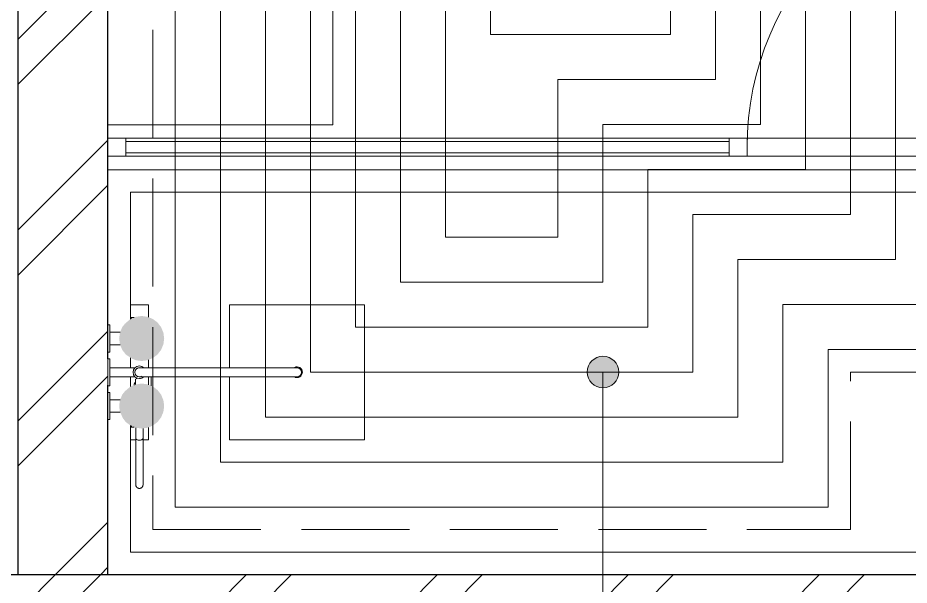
# Model space of a CAD drawing. Header units: millimetres. Extents: x -5016 to 22834, y -6019 to 18943.
# Drawn here: x 15600 to 17580, y 6427 to 7687 of the extents above; entities that cross this region are included whole.
import ezdxf

# ---------------------------------------------------------------- set-up
doc = ezdxf.new("R2010")
doc.units = ezdxf.units.MM
doc.linetypes.add('ОВ_ШТРИХ', pattern=[330, 240, -90])
for name, color, linetype, lineweight in [('A-DETL-GENF', 9, 'Continuous', 13), ('A-DOOR', 8, 'Continuous', 13), ('A-GLAZ-CURT', 8, 'Continuous', 13), ('A-GLAZ-CWMG', 8, 'Continuous', 13), ('A-WALL', 8, 'Continuous', 13), ('A-WALL-PATT', 8, 'Continuous', 13), ('P-SANR-FIXT', 9, 'Continuous', 13), ('АР_подложка', 8, 'Continuous', 13), ('ОВ_выноски', 7, 'Continuous', 18), ('ОВ_Т11', 6, 'Continuous', 35), ('ОВ_Т21', 4, 'Continuous', 35), ('ОВ_ТП', 1, 'Continuous', 13)]:
    doc.layers.add(name, color=color, linetype=linetype, lineweight=lineweight)
pattern_1 = [(45, (0, 0), (-212.132, 212.132), []), (45, (0, 100), (-212.132, 212.132), [])]

# ---------------------------------------------------------------- blocks, each defined once
blk = doc.blocks.new('INT 04 Душевая кабина - INT 04 Душевая кабина-1564509-Этаж 2 - Планировка')
at = {"layer": 'P-SANR-FIXT'}
for p, q in [((1600, 400), (-400, 400)), ((1600, 150), (1600, 400)), ((1600, 120), (1600, 122)), ((1600, -122), (1600, -120)), ((1600, -400), (1600, -150)), ((-400, -400), (1600, -400)), ((1650, -450), (-450, -450))]:
    blk.add_line(p, q, dxfattribs=at)
blk = doc.blocks.new('Дверь-Витраж-Одинарная-Остекление - Дверь-Витраж-Одинарная-Остекление-1564526-Этаж 2 - Планировка')
at = {"layer": 'A-DOOR'}
blk.add_line((320, 20), (320, 640), dxfattribs=at)
blk.add_arc((320, 0), 640, 90, 180, dxfattribs=at)
blk = doc.blocks.new('Прямоугольный импост - Прямоугольный импост чёрный-1563507-Этаж 2 - Планировка')
at = {"layer": 'A-GLAZ-CWMG'}
for p, q in [((-40, 20), (0, 20)), ((-40, -20), (-40, 20)), ((0, 20), (0, -20)), ((0, -20), (-40, -20))]:
    blk.add_line(p, q, dxfattribs=at)
blk = doc.blocks.new('Прямоугольный импост - Прямоугольный импост чёрный-1564528-Этаж 2 - Планировка')
at = {"layer": 'A-GLAZ-CWMG'}
for p, q in [((19388.2, 12092.6), (20028.2, 12092.6)), ((19388.2, 12052.6), (20028.2, 12052.6))]:
    blk.add_line(p, q, dxfattribs=at)
blk = doc.blocks.new('INT 04 Душевая система наружного монтажа - INT 04 Душевая система наружного монтажа-1564529-Этаж 2 - Планировка')
at = {"layer": 'A-DETL-GENF', "true_color": 0xff0000}
blk.add_hatch(color=1, dxfattribs=at).paths.add_polyline_path([(-25, 75), (-26.7, 87.9), (-31.7, 100), (-39.6, 110.4), (-50, 118.3), (-62.1, 123.3), (-75, 125), (-87.9, 123.3), (-100, 118.3), (-110.4, 110.4), (-118.3, 100), (-123.3, 87.9), (-125, 75), (-123.3, 62.1), (-118.3, 50), (-107.6, 37.6), (-100, 31.7), (-87.9, 26.7), (-75, 25), (-62.1, 26.7), (-50, 31.7), (-39.6, 39.6), (-30, 54), (-26.7, 62.1)])
at = {"layer": 'A-DETL-GENF', "true_color": 0x0000ff}
blk.add_hatch(color=5, dxfattribs=at).paths.add_polyline_path([(125, 75), (123.3, 87.9), (118.3, 100), (110.4, 110.4), (100, 118.3), (87.9, 123.3), (75, 125), (62.1, 123.3), (50, 118.3), (39.6, 110.4), (31.7, 100), (26.7, 87.9), (25, 75), (27.5, 60.1), (31.7, 50), (42.4, 37.6), (50, 31.7), (62.1, 26.7), (75, 25), (87.9, 26.7), (102.6, 33.7), (110.4, 39.6), (118.3, 50), (123.3, 62.1)])
at = {"layer": 'P-SANR-FIXT'}
for p, q in [((150, 570), (-150, 570)), ((-150, 570), (-150, 270)), ((150, 270), (150, 570)), ((-10, 360), (-10, 130)), ((10, 130), (10, 360)), ((-150, 270), (-9.7, 270)), ((9.7, 270), (150, 270)), ((-122.4, 90), (-150, 90)), ((-150, 90), (-150, 70)), ((-9, 90), (-27.6, 90)), ((9.3, 96), (30, 96)), ((27.6, 90), (9.5, 90)), ((150, 90), (122.4, 90)), ((150, 78.6), (150, 90)), ((-150, 70), (-150, 50)), ((-10, 60.2), (-10, 4)), ((10, 4), (10, 60.1)), ((13.3, 66), (15, 61.2)), ((15, 61.2), (26.9, 61.2)), ((150, 50), (150, 61.4)), ((-150, 50), (-122, 50)), ((-122, 58.5), (-122, 50)), ((-122, 52), (-120, 52)), ((-120, 52.9), (-120, 50)), ((-120, 50), (-118.3, 50)), ((-31.7, 50), (-9.9, 50)), ((9.9, 50), (31.7, 50)), ((118.3, 50), (120, 50)), ((120, 52.9), (120, 50)), ((120, 52), (122, 52)), ((122, 58.5), (122, 50)), ((122, 50), (150, 50)), ((-89, 27.3), (-89, 4)), ((-61, 4), (-61, 27.3)), ((61, 27.3), (61, 4)), ((89, 4), (89, 27.1)), ((-105, 4), (-105, 0)), ((-45, 4), (-105, 4)), ((-104, 4), (-105, 4)), ((-45, 4), (-46, 4)), ((-45, 0), (-45, 4)), ((-30, 4), (-30, 0)), ((30, 4), (-30, 4)), ((-29, 4), (-30, 4)), ((-30, 0), (-29, 0)), ((-30, 0), (30, 0)), ((30, 4), (29, 4)), ((29, 0), (30, 0)), ((30, 0), (30, 4)), ((45, 4), (45, 0)), ((105, 4), (45, 4)), ((46, 4), (45, 4)), ((105, 4), (104, 4)), ((105, 0), (105, 4))]:
    blk.add_line(p, q, dxfattribs=at)
at = {"layer": 'P-SANR-FIXT', "flags": 128}
for points in [[(-10, 420), (-10, 420), (-10, 419.8), (-10, 419.6), (-10, 419.2), (-10, 418.8), (-10, 418.3), (-10, 417.7), (-10, 417), (-10, 416.2), (-10, 415.3), (-10, 414.3), (-10, 413.2), (-10, 412.1), (-10, 410.8), (-10, 409.5), (-10, 408.1), (-10, 406.7), (-10, 405.1), (-10, 403.5), (-10, 401.8), (-10, 400), (-10, 398.2), (-10, 396.3), (-10, 394.4), (-10, 392.4), (-10, 390.4), (-10, 388.3), (-10, 386.1), (-10, 384), (-10, 381.7), (-10, 379.5), (-10, 377.2), (-10, 374.9), (-10, 372.6), (-10, 370.2), (-10, 367.8), (-10, 365.4), (-10, 363), (-10, 360.6), (-10, 360)], [(10, 360), (10, 362.4), (10, 364.8), (10, 367.2), (10, 369.6), (10, 371.9), (10, 374.3), (10, 376.6), (10, 378.9), (10, 381.1), (10, 383.4), (10, 385.6), (10, 387.7), (10, 389.8), (10, 391.9), (10, 393.9), (10, 395.8), (10, 397.7), (10, 399.6), (10, 401.3), (10, 403), (10, 404.7), (10, 406.2), (10, 407.7), (10, 409.2), (10, 410.5), (10, 411.7), (10, 412.9), (10, 414), (10, 415), (10, 415.9), (10, 416.7), (10, 417.5), (10, 418.1), (10, 418.7), (10, 419.1), (10, 419.5), (10, 419.8), (10, 419.9), (10, 420), (10, 420)], [(-10, 130), (-10, 127.6), (-10, 125.2), (-10, 122.8), (-10, 120.4), (-10, 118.1), (-10, 115.7), (-10, 113.4), (-10, 111.1), (-10, 108.9), (-10, 106.6), (-10, 104.4), (-10, 102.3), (-10, 100.2), (-10, 98.1), (-10, 96.1), (-10, 94.2), (-10, 92.3), (-10, 90.4), (-10, 88.7), (-10, 87), (-10, 85.3), (-10, 83.8), (-10, 82.3), (-10, 80.8), (-10, 79.5), (-10, 78.3), (-10, 77.1), (-10, 76), (-10, 75), (-10, 74.1), (-10, 73.3), (-10, 72.5), (-10, 71.9), (-10, 71.3), (-10, 70.9), (-10, 70.5), (-10, 70.2), (-10, 70.1), (-10, 70), (-10, 70)], [(10, 70), (10, 70), (10, 70.2), (10, 70.4), (10, 70.8), (10, 71.2), (10, 71.7), (10, 72.3), (10, 73), (10, 73.8), (10, 74.7), (10, 75.7), (10, 76.8), (10, 77.9), (10, 79.2), (10, 80.5), (10, 81.9), (10, 83.3), (10, 84.9), (10, 86.5), (10, 88.2), (10, 90), (10, 91.8), (10, 93.7), (10, 95.6), (10, 97.6), (10, 99.6), (10, 101.7), (10, 103.9), (10, 106), (10, 108.3), (10, 110.5), (10, 112.8), (10, 115.1), (10, 117.4), (10, 119.8), (10, 122.2), (10, 124.6), (10, 127), (10, 129.4), (10, 130)], [(147, 62), (139.3, 62), (131.8, 62), (124.5, 62), (123.3, 62)], [(124.6, 78), (130.7, 78), (138.1, 78), (145.8, 78), (147, 78)], [(250, 78), (249.8, 78), (249.3, 78), (248.4, 78), (247.2, 78), (245.6, 78), (243.7, 78), (241.4, 78), (238.8, 78), (235.9, 78), (232.7, 78), (229.1, 78), (225.2, 78), (220.9, 78), (216.4, 78), (211.6, 78), (206.5, 78), (201.1, 78), (195.5, 78), (189.5, 78), (183.3, 78), (176.9, 78), (170.3, 78), (163.4, 78), (156.3, 78), (149, 78), (147, 78)], [(147, 62), (154.3, 62), (161.5, 62), (168.4, 62), (175.2, 62), (181.6, 62), (187.9, 62), (193.9, 62), (199.6, 62), (205.1, 62), (210.3, 62), (215.2, 62), (219.8, 62), (224.1, 62), (228.1, 62), (231.7, 62), (235.1, 62), (238.1, 62), (240.8, 62), (243.1, 62), (245.1, 62), (246.8, 62), (248.1, 62), (249.1, 62), (249.7, 62), (250, 62), (250, 62)], [(245.7, 78), (246.9, 78), (247.9, 78), (248.7, 78), (249.4, 78), (249.8, 78), (250, 78), (250, 78)], [(250, 62), (249.9, 62), (249.6, 62), (249.1, 62), (248.4, 62), (247.5, 62), (246.4, 62)], [(250, 78), (250.3, 78), (250.6, 78), (251, 77.9), (251.3, 77.9), (251.6, 77.8), (251.9, 77.8), (252.2, 77.7), (252.5, 77.6), (252.8, 77.5), (253.1, 77.4), (253.4, 77.2), (253.7, 77.1), (254, 76.9), (254.2, 76.8), (254.5, 76.6), (254.8, 76.4), (255, 76.2), (255.3, 76), (255.5, 75.8), (255.7, 75.6), (256, 75.3), (256.2, 75.1), (256.4, 74.8), (256.6, 74.6), (256.7, 74.3), (256.9, 74), (257.1, 73.8), (257.2, 73.5), (257.3, 73.2), (257.5, 72.9), (257.6, 72.6), (257.7, 72.3), (257.7, 72), (257.8, 71.7), (257.9, 71.4), (257.9, 71), (258, 70.7), (258, 70.4), (258, 70.1), (258, 69.8), (258, 69.4), (258, 69.1), (257.9, 68.8), (257.9, 68.5), (257.8, 68.2), (257.7, 67.9), (257.6, 67.6), (257.5, 67.3), (257.4, 67), (257.3, 66.7), (257.1, 66.4), (257, 66.1), (256.8, 65.8), (256.7, 65.6), (256.5, 65.3), (256.3, 65), (256.1, 64.8), (255.9, 64.6), (255.6, 64.3), (255.4, 64.1), (255.2, 63.9), (254.9, 63.7), (254.7, 63.5), (254.4, 63.3), (254.1, 63.1), (253.8, 63), (253.6, 62.8), (253.3, 62.7), (253, 62.6), (252.7, 62.5), (252.4, 62.4), (252.1, 62.3), (251.8, 62.2), (251.4, 62.1), (251.1, 62.1), (250.8, 62), (250.5, 62), (250.2, 62), (250, 62)]]:
    blk.add_lwpolyline(points, dxfattribs=at)
at = {"layer": 'P-SANR-FIXT'}
for centre, radius, start, end in [((0, 420), 12, 90, 206.773), ((0, 420), 10, 0, 180), ((0, 420), 10, 135, 180), ((0, 420), 10, 90, 105), ((0, 420), 12, 331.215, 90), ((0, 420), 10, 75, 90), ((0, 420), 10, 0, 45), ((0, 70), 14, 135, 180), ((0, 70), 14, 360, 45), ((0, 70), 14, 180, 360), ((0, 70), 10, 180, 360), ((0, 70), 10, 180, 225), ((0, 70), 10, 255, 270), ((0, 70), 10, 270, 285), ((0, 70), 10, 330, 25.92), ((30, 70), 12, 227.5246, 261.7504), ((250, 70), 8, 270, 90)]:
    blk.add_arc(centre, radius, start, end, dxfattribs=at)
for points, knots in [([(-7.6, 58.3), (-7.7, 58.3), (-7.8, 58.3), (-8.1, 58.6), (-8.7, 59), (-9.1, 59.4), (-9.3, 59.5), (-9.3, 59.6)], [0.7760417, 0.7760417, 0.7760417, 0.7760417, 0.78125, 0.7916667, 0.8333333, 0.875, 0.8854167, 0.8854167, 0.8854167, 0.8854167]), ([(9.4, 59.6), (9.3, 59.6), (9.2, 59.5), (9, 59.3), (8.6, 59), (8.3, 58.7), (8, 58.5), (7.8, 58.4), (7.7, 58.3), (7.7, 58.3)], [0.1111111, 0.1111111, 0.1111111, 0.1111111, 0.125, 0.1388889, 0.1666667, 0.1944444, 0.2083333, 0.2152778, 0.2222222, 0.2222222, 0.2222222, 0.2222222]), ([(28.3, 58.1), (27.8, 58.2), (27.1, 58.3), (26.2, 58.6), (25.3, 58.9), (24.7, 59.2), (24.3, 59.5)], [0.3333333, 0.3333333, 0.3333333, 0.3333333, 0.3888889, 0.4166667, 0.4444444, 0.4982305, 0.4982305, 0.4982305, 0.4982305]), ([(147, 62), (147.4, 62), (148.4, 62.3), (149.6, 63.7), (150.5, 65.9), (151, 68.6), (151, 71.4), (150.4, 74.5), (149.1, 77.3), (147.7, 78), (147, 78)], [0, 0, 0, 0, 0.111111, 0.222222, 0.333333, 0.444444, 0.555556, 0.666667, 0.833333, 1, 1, 1, 1]), ([(-5.1, 57), (-5.3, 57), (-5.6, 57.2), (-6.1, 57.4), (-6.4, 57.5), (-6.4, 57.6)], [0.66666667, 0.66666667, 0.66666667, 0.66666667, 0.6875, 0.70833333, 0.72064687, 0.72064687, 0.72064687, 0.72064687]), ([(6.5, 57.6), (6.3, 57.5), (5.9, 57.3), (5.5, 57.1), (5.2, 57), (5.1, 57)], [0.27777778, 0.27777778, 0.27777778, 0.27777778, 0.30555556, 0.31944444, 0.33333333, 0.33333333, 0.33333333, 0.33333333])]:
    blk.add_open_spline(points, degree=3, knots=knots, dxfattribs=at)
blk = doc.blocks.new('INT 16 Раковина - INT 16 Раковина-1564552-Этаж 2 - Планировка')
at = {"layer": 'A-DETL-GENF', "true_color": 0x0000ff}
blk.add_hatch(color=5, dxfattribs=at).paths.add_polyline_path([(-125, 200), (-123.3, 187.1), (-118.3, 175), (-109.2, 163.7), (-100, 156.7), (-87.9, 151.7), (-75, 150), (-62.1, 151.7), (-50, 156.7), (-39.6, 164.6), (-31.7, 175), (-26.7, 187.1), (-25, 200), (-26.7, 212.9), (-31.7, 225), (-39.6, 235.4), (-50, 243.3), (-62.1, 248.3), (-75, 250), (-87.9, 248.3), (-100, 243.3), (-110.4, 235.4), (-118.3, 225), (-123.3, 212.9)])
at = {"layer": 'A-DETL-GENF', "true_color": 0xff0000}
blk.add_hatch(color=1, dxfattribs=at).paths.add_polyline_path([(25, 200), (26.7, 187.1), (31.7, 175), (39.6, 164.6), (50, 156.7), (62.1, 151.7), (75, 150), (87.9, 151.7), (100, 156.7), (110.4, 164.6), (118.3, 175), (123.3, 187.1), (125, 200), (123.3, 212.9), (118.3, 225), (110.4, 235.4), (100, 243.3), (87.9, 248.3), (75, 250), (62.1, 248.3), (50, 243.3), (39.6, 235.4), (31.7, 225), (26.7, 212.9)])
at = {"layer": 'A-DETL-GENF', "true_color": 0x008000}
blk.add_hatch(color=96, dxfattribs=at).paths.add_polyline_path([(-50, 100), (-48.3, 87.1), (-43.3, 75), (-35.4, 64.6), (-25, 56.7), (-12.9, 51.7), (0, 50), (12.9, 51.7), (25, 56.7), (35.4, 64.6), (43.3, 75), (48.3, 87.1), (50, 100), (48.3, 112.9), (43.3, 125), (35.4, 135.4), (23.4, 143.9), (12.9, 148.3), (0, 150), (-15.6, 147.2), (-25, 143.3), (-35.4, 135.4), (-43.3, 125), (-48.3, 112.9)])
at = {"layer": 'P-SANR-FIXT'}
for p, q in [((-650, -225), (-650, 275)), ((-118.3, 175), (-280, 175)), ((-20, 175), (-31.7, 175)), ((31.7, 175), (20, 175)), ((280, 175), (118.3, 175)), ((-300, 155), (-300, -155)), ((300, -155), (300, 155)), ((-280, -175), (280, -175)), ((650, -225), (-650, -225))]:
    blk.add_line(p, q, dxfattribs=at)
at = {"layer": 'P-SANR-FIXT', "flags": 128}
for points in [[(35, 0), (35, 1.4), (34.9, 2.8), (34.7, 4.2), (34.6, 5.6), (34.3, 7), (34, 8.3), (33.6, 9.7), (33.2, 11), (32.8, 12.3), (32.2, 13.6), (31.7, 14.9), (31, 16.2), (30.4, 17.4), (29.7, 18.6), (28.9, 19.8), (28.1, 20.9), (27.2, 22), (26.3, 23.1), (25.4, 24.1), (24.4, 25.1), (23.4, 26.1), (22.3, 27), (21.2, 27.8), (20.1, 28.7), (18.9, 29.5), (17.7, 30.2), (16.5, 30.9), (15.2, 31.5), (14, 32.1), (12.7, 32.6), (11.4, 33.1), (10, 33.5), (8.7, 33.9), (7.3, 34.2), (5.9, 34.5), (4.6, 34.7), (3.2, 34.9), (1.8, 35), (0.4, 35), (-1, 35), (-2.4, 34.9), (-3.8, 34.8), (-5.2, 34.6), (-6.6, 34.4), (-8, 34.1), (-9.3, 33.7), (-10.7, 33.3), (-12, 32.9), (-13.3, 32.4), (-14.6, 31.8), (-15.8, 31.2), (-17.1, 30.6), (-18.3, 29.9), (-19.4, 29.1), (-20.6, 28.3), (-21.7, 27.5), (-22.8, 26.6), (-23.8, 25.6), (-24.8, 24.7), (-25.8, 23.6), (-26.7, 22.6), (-27.6, 21.5), (-28.5, 20.4), (-29.2, 19.2), (-30, 18), (-30.7, 16.8), (-31.3, 15.6), (-31.9, 14.3), (-32.5, 13), (-33, 11.7), (-33.4, 10.4), (-33.8, 9.1), (-34.1, 7.7), (-34.4, 6.3), (-34.6, 4.9), (-34.8, 3.5), (-34.9, 2.2), (-35, 0.8), (-35, 0)], [(-35, 0), (-35, -1.4), (-34.9, -2.8), (-34.7, -4.2), (-34.6, -5.6), (-34.3, -7), (-34, -8.3), (-33.6, -9.7), (-33.2, -11), (-32.8, -12.3), (-32.2, -13.6), (-31.7, -14.9), (-31, -16.2), (-30.4, -17.4), (-29.7, -18.6), (-28.9, -19.8), (-28.1, -20.9), (-27.2, -22), (-26.3, -23.1), (-25.4, -24.1), (-24.4, -25.1), (-23.4, -26.1), (-22.3, -27), (-21.2, -27.8), (-20.1, -28.7), (-18.9, -29.5), (-17.7, -30.2), (-16.5, -30.9), (-15.2, -31.5), (-14, -32.1), (-12.7, -32.6), (-11.4, -33.1), (-10, -33.5), (-8.7, -33.9), (-7.3, -34.2), (-5.9, -34.5), (-4.6, -34.7), (-3.2, -34.9), (-1.8, -35), (-0.4, -35), (1, -35), (2.4, -34.9), (3.8, -34.8), (5.2, -34.6), (6.6, -34.4), (8, -34.1), (9.3, -33.7), (10.7, -33.3), (12, -32.9), (13.3, -32.4), (14.6, -31.8), (15.8, -31.2), (17.1, -30.6), (18.3, -29.9), (19.4, -29.1), (20.6, -28.3), (21.7, -27.5), (22.8, -26.6), (23.8, -25.6), (24.8, -24.7), (25.8, -23.6), (26.7, -22.6), (27.6, -21.5), (28.5, -20.4), (29.2, -19.2), (30, -18), (30.7, -16.8), (31.3, -15.6), (31.9, -14.3), (32.5, -13), (33, -11.7), (33.4, -10.4), (33.8, -9.1), (34.1, -7.7), (34.4, -6.3), (34.6, -4.9), (34.8, -3.5), (34.9, -2.2), (35, -0.8), (35, 0)]]:
    blk.add_lwpolyline(points, dxfattribs=at)
at = {"layer": 'P-SANR-FIXT'}
for centre, radius, start, end in [((-280, 155), 20, 90, 180), ((280, 155), 20, 0, 90), ((0, 0), 35, 0, 180), ((0, 0), 33, 360, 180), ((0, 0), 35, 180, 0), ((0, 0), 33, 180, 360), ((-280, -155), 20, 180, 270), ((280, -155), 20, 270, 0)]:
    blk.add_arc(centre, radius, start, end, dxfattribs=at)
blk = doc.blocks.new('Системная панель - Стеклопакет 25 мм-1565327-Этаж 2 - Планировка')
at = {"layer": 'A-GLAZ-CURT'}
for p, q in [((670, 12.5), (-670, 12.5)), ((-670, 12.5), (-670, -12.5)), ((670, -12.5), (670, 12.5)), ((-670, -12.5), (670, -12.5))]:
    blk.add_line(p, q, dxfattribs=at)
blk = doc.blocks.new('Прямоугольный импост - Прямоугольный импост чёрный-1565329-Этаж 2 - Планировка')
at = {"layer": 'A-GLAZ-CWMG'}
for p, q in [((18008.2, 12092.6), (19348.2, 12092.6)), ((18008.2, 12052.6), (19348.2, 12052.6))]:
    blk.add_line(p, q, dxfattribs=at)
blk = doc.blocks.new('Прямоугольный импост - Прямоугольный импост чёрный-1565330-Этаж 2 - Планировка')
at = {"layer": 'A-GLAZ-CWMG'}
for p, q in [((-20, 20), (20, 20)), ((-20, -20), (-20, 20)), ((20, 20), (20, -20)), ((20, -20), (-20, -20))]:
    blk.add_line(p, q, dxfattribs=at)
blk = doc.blocks.new('АР_План_2_этажа')
at = {"layer": 'A-WALL-PATT', "lineweight": 9}
h = blk.add_hatch(dxfattribs=at)
h.set_pattern_fill('FP_1', color=256, style=0, pattern_type=2)
h.set_pattern_definition(pattern_1)
h.paths.add_polyline_path([(17968.2, 11122.6), (17968.2, 13422.6), (17768.2, 13422.6), (17768.2, 11122.6)])
h = blk.add_hatch(dxfattribs=at)
h.set_pattern_fill('FP_1', color=256, style=0, pattern_type=2)
h.set_pattern_definition(pattern_1)
h.paths.add_polyline_path([(22368.2, 10722.6), (22368.2, 11122.6), (21968.2, 11122.6), (21968.2, 10852.6), (20168.2, 10852.6), (20168.2, 11122.6), (17218.2, 11122.6), (17218.2, 10852.6), (15418.2, 10852.6), (15418.2, 11122.6), (14968.2, 11122.6), (14968.2, 10722.6), (15458.2, 10722.6), (15458.2, 10792.6), (17178.2, 10792.6), (17178.2, 10722.6), (20208.2, 10722.6), (20208.2, 10792.6), (21928.2, 10792.6), (21928.2, 10722.6), (22067.3, 10722.6)])
at = {"layer": 'A-WALL', "lineweight": 25}
for p, q in [((17768.2, 13422.6), (17768.2, 11122.6)), ((17968.2, 11602.7), (17968.2, 13422.6)), ((17968.2, 11122.6), (17968.2, 11543.7)), ((20168.2, 11122.6), (17218.2, 11122.6))]:
    blk.add_line(p, q, dxfattribs=at)
at = {"layer": 'A-DOOR'}
blk.add_blockref('Дверь-Витраж-Одинарная-Остекление - Дверь-Витраж-Одинарная-Остекление-1564526-Этаж 2 - Планировка', (19708.2, 12072.6), dxfattribs=at)
at = {"layer": 'A-GLAZ-CURT', "rotation": 180}
blk.add_blockref('Системная панель - Стеклопакет 25 мм-1565327-Этаж 2 - Планировка', (18678.2, 12072.6), dxfattribs=at)
at = {"layer": 'A-GLAZ-CWMG', "extrusion": (0, 0, -1)}
for name, p in [('Прямоугольный импост - Прямоугольный импост чёрный-1563507-Этаж 2 - Планировка', (-17968.2, 12072.6)), ('Прямоугольный импост - Прямоугольный импост чёрный-1565330-Этаж 2 - Планировка', (-19368.2, 12072.6))]:
    blk.add_blockref(name, p, dxfattribs=at)
at = {"layer": 'A-GLAZ-CWMG'}
for name in ['Прямоугольный импост - Прямоугольный импост чёрный-1565329-Этаж 2 - Планировка', 'Прямоугольный импост - Прямоугольный импост чёрный-1564528-Этаж 2 - Планировка']:
    blk.add_blockref(name, (0, 0), dxfattribs=at)
at = {"layer": 'P-SANR-FIXT'}
for name, p, rotation in [('INT 16 Раковина - INT 16 Раковина-1564552-Этаж 2 - Планировка', (18243.2, 12772.6), 89.9999999999735), ('INT 04 Душевая кабина - INT 04 Душевая кабина-1564509-Этаж 2 - Планировка', (19618.2, 11572.6), 180), ('INT 04 Душевая система наружного монтажа - INT 04 Душевая система наружного монтажа-1564529-Этаж 2 - Планировка', (17968.2, 11572.6), 269.9999999999749)]:
    blk.add_blockref(name, p, dxfattribs=dict(at, rotation=rotation))

msp = doc.modelspace()

# ---------------------------------------------------------------- block references
at = {"layer": 'АР_подложка'}
msp.add_blockref('АР_План_2_этажа', (-2168, -4673), dxfattribs=at)

# ---------------------------------------------------------------- next in the draw order: hatches: boundary and pattern name
at = {"layer": 'ОВ_выноски'}
h = msp.add_hatch(color=7, dxfattribs=at)
edge = h.paths.add_edge_path()
edge.add_arc((16900, 6900), 35, 0, 360)

# ---------------------------------------------------------------- next in the draw order: linework, layer by layer
msp.add_lwpolyline([(16900, 6900), (16900, 6000)], dxfattribs=at)
msp.add_circle((16900, 6900), 35, dxfattribs=at)
at = {"layer": 'ОВ_Т11', "lineweight": 18}
for points in [[(16050, 8500), (16050, 6700), (17300, 6700), (17300, 7050), (17650, 7050), (17650, 7650), (19550, 7650), (19550, 8350)], [(16250, 8500), (16250, 6900), (17100, 6900), (17100, 7250), (17450, 7250), (17450, 7850)], [(16450, 8300), (16450, 7100), (16900, 7100), (16900, 7450), (17250, 7450), (17250, 8100)], [(16650, 8100), (16650, 7650), (17050, 7650), (17050, 7900)]]:
    msp.add_lwpolyline(points, dxfattribs=at)
at = {"layer": 'ОВ_Т21', "lineweight": 18}
for points in [[(15950, 8600), (15950, 6600), (17400, 6600), (17400, 6950), (17750, 6950), (17750, 7550), (19650, 7550), (19650, 8450)], [(16150, 8600), (16150, 6800), (17200, 6800), (17200, 7150), (17550, 7150), (17550, 7750)], [(16350, 8400), (16350, 7000), (17000, 7000), (17000, 7350), (17350, 7350), (17350, 7950)], [(16550, 8200), (16550, 7200), (16800, 7200), (16800, 7550), (17150, 7550), (17150, 8000)]]:
    msp.add_lwpolyline(points, dxfattribs=at)
at = {"layer": 'ОВ_ТП', "linetype": 'ОВ_ШТРИХ'}
msp.add_lwpolyline([(15900, 6550), (17450, 6550), (17450, 6900), (17800, 6900), (17800, 7500), (19700, 7500), (19700, 8500), (19000, 8500), (19000, 8650), (15900, 8650)], close=True, dxfattribs=at)

doc.saveas('drawing.dxf')
